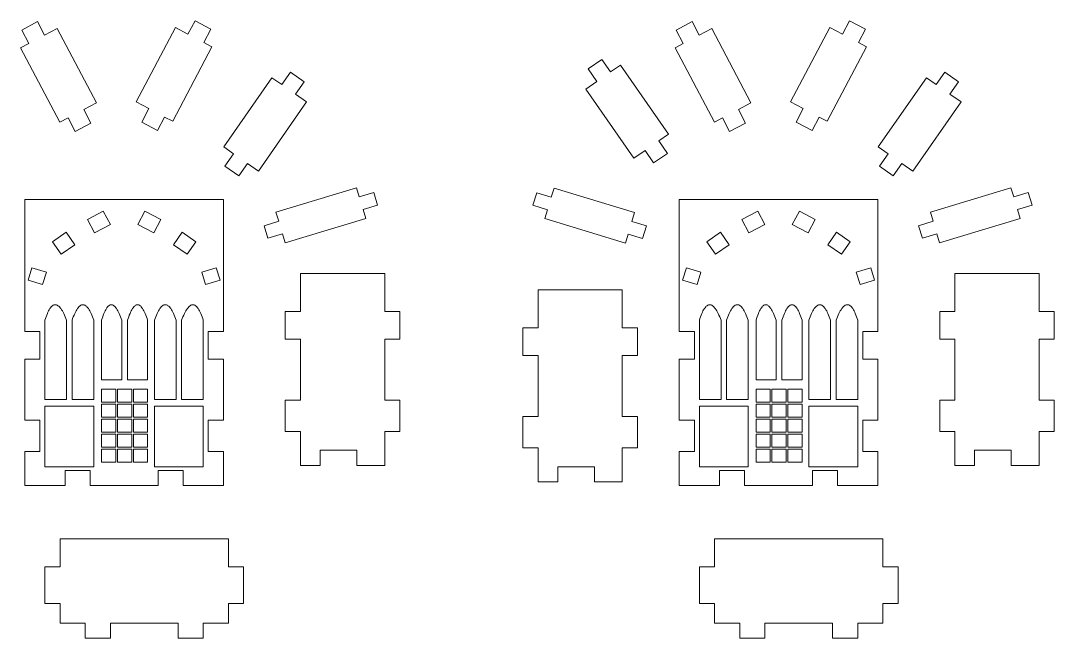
# Model space of a CAD drawing. Header units: millimetres. Extents: x -566 to 8079, y -1523 to 3979.
# Drawn here: x 2067.7 to 2272.3, y 3856.5 to 3978.7 of the extents above; entities that cross this region are included whole.
import ezdxf
from ezdxf.lldxf.tags import DXFTag

# ---------------------------------------------------------------- set-up
doc = ezdxf.new("R2010")
doc.units = ezdxf.units.MM
tags = doc.linetypes.add('CENTER', pattern=[10.16, 6.35, -1.27, 1.27, -1.27]).pattern_tags.tags
tags[10:11] = [DXFTag(74, 4), DXFTag(75, 0), DXFTag(340, '0'), DXFTag(46, 1.0), DXFTag(50, 0.0), DXFTag(44, 0.0), DXFTag(45, 0.0)]
tags[8:9] = [DXFTag(74, 4), DXFTag(75, 0), DXFTag(340, '0'), DXFTag(46, 1.0), DXFTag(50, 0.0), DXFTag(44, 0.0), DXFTag(45, 0.0)]
tags[6:7] = [DXFTag(74, 4), DXFTag(75, 0), DXFTag(340, '0'), DXFTag(46, 1.0), DXFTag(50, 0.0), DXFTag(44, 0.0), DXFTag(45, 0.0)]
tags[4:5] = [DXFTag(74, 4), DXFTag(75, 0), DXFTag(340, '0'), DXFTag(46, 1.0), DXFTag(50, 0.0), DXFTag(44, 0.0), DXFTag(45, 0.0)]

# ---------------------------------------------------------------- blocks, each defined once
blk = doc.blocks.new('DWG8')
at = {"color": 7, "linetype": 'Continuous', "lineweight": 15}
for p, q in [((2800.09, 659.16), (2803.24, 660.82)), ((2804.64, 658.16), (2803.24, 660.82)), ((2833, 658.35), (2834.4, 661.01)), ((2834.4, 661.01), (2837.55, 659.35)), ((2929.61, 659.16), (2932.75, 660.82)), ((2934.15, 658.16), (2932.75, 660.82)), ((2962.52, 658.35), (2963.92, 661.01)), ((2963.92, 661.01), (2967.06, 659.35)), ((2801.49, 656.5), (2800.09, 659.16)), ((2804.64, 658.16), (2807.14, 659.48)), ((2807.14, 659.48), (2814.91, 644.73)), ((2830.5, 659.67), (2822.73, 644.92)), ((2830.5, 659.67), (2833, 658.35)), ((2836.15, 656.7), (2837.55, 659.35)), ((2931.01, 656.5), (2929.61, 659.16)), ((2934.15, 658.16), (2936.66, 659.48)), ((2936.66, 659.48), (2944.42, 644.73)), ((2960.02, 659.67), (2952.25, 644.92)), ((2960.02, 659.67), (2962.52, 658.35)), ((2965.67, 656.7), (2967.06, 659.35)), ((2836.15, 656.7), (2837.75, 655.85)), ((2965.67, 656.7), (2967.27, 655.85)), ((2799.89, 655.66), (2801.49, 656.5)), ((2799.89, 655.66), (2807.66, 640.92)), ((2837.75, 655.85), (2829.98, 641.11)), ((2929.41, 655.66), (2931.01, 656.5)), ((2929.41, 655.66), (2937.17, 640.92)), ((2967.27, 655.85), (2959.5, 641.11)), ((2912.21, 651.46), (2914.93, 653.35)), ((2916.64, 650.89), (2914.93, 653.35)), ((2851.55, 648.35), (2853.27, 650.81)), ((2853.27, 650.81), (2855.98, 648.93)), ((2913.93, 649), (2912.21, 651.46)), ((2916.64, 650.89), (2918.58, 652.24)), ((2918.58, 652.24), (2928.1, 638.56)), ((2981.07, 648.35), (2982.78, 650.81)), ((2982.78, 650.81), (2985.5, 648.93)), ((2849.61, 649.7), (2840.1, 636.02)), ((2849.61, 649.7), (2851.55, 648.35)), ((2854.27, 646.46), (2855.98, 648.93)), ((2911.72, 647.47), (2913.93, 649)), ((2979.13, 649.7), (2969.61, 636.02)), ((2979.13, 649.7), (2981.07, 648.35)), ((2983.78, 646.46), (2985.5, 648.93)), ((2854.27, 646.46), (2856.47, 644.93)), ((2911.72, 647.47), (2921.24, 633.78)), ((2983.78, 646.46), (2985.99, 644.93)), ((2812.4, 643.41), (2814.91, 644.73)), ((2822.73, 644.92), (2825.24, 643.61)), ((2856.47, 644.93), (2846.95, 631.25)), ((2941.92, 643.41), (2944.42, 644.73)), ((2952.25, 644.92), (2954.75, 643.61)), ((2985.99, 644.93), (2976.47, 631.25)), ((2812.4, 643.41), (2813.8, 640.76)), ((2825.24, 643.61), (2823.84, 640.95)), ((2941.92, 643.41), (2943.32, 640.76)), ((2954.75, 643.61), (2953.36, 640.95)), ((2807.66, 640.92), (2809.26, 641.76)), ((2809.26, 641.76), (2810.66, 639.1)), ((2813.8, 640.76), (2810.66, 639.1)), ((2826.99, 639.29), (2823.84, 640.95)), ((2828.38, 641.95), (2826.99, 639.29)), ((2828.38, 641.95), (2829.98, 641.11)), ((2937.17, 640.92), (2938.77, 641.76)), ((2938.77, 641.76), (2940.17, 639.1)), ((2943.32, 640.76), (2940.17, 639.1)), ((2956.5, 639.29), (2953.36, 640.95)), ((2957.9, 641.95), (2956.5, 639.29)), ((2957.9, 641.95), (2959.5, 641.11)), ((2926.16, 637.21), (2928.1, 638.56)), ((2926.16, 637.21), (2927.87, 634.74)), ((2840.1, 636.02), (2842.04, 634.67)), ((2842.04, 634.67), (2840.32, 632.21)), ((2921.24, 633.78), (2923.45, 635.32)), ((2923.45, 635.32), (2925.16, 632.86)), ((2927.87, 634.74), (2925.16, 632.86)), ((2969.61, 636.02), (2971.55, 634.67)), ((2971.55, 634.67), (2969.84, 632.21)), ((2843.04, 630.32), (2840.32, 632.21)), ((2844.75, 632.78), (2843.04, 630.32)), ((2844.75, 632.78), (2846.95, 631.25)), ((2972.55, 630.32), (2969.84, 632.21)), ((2974.26, 632.78), (2972.55, 630.32)), ((2974.26, 632.78), (2976.47, 631.25)), ((2866.35, 627.93), (2850.41, 623.09)), ((2866.35, 627.93), (2866.9, 626.15)), ((2866.9, 626.15), (2869.77, 627.02)), ((2869.77, 627.02), (2870.52, 624.53)), ((2901.28, 624.48), (2902.03, 626.97)), ((2904.9, 626.1), (2902.03, 626.97)), ((2904.9, 626.1), (2905.44, 627.88)), ((2905.44, 627.88), (2921.39, 623.04)), ((2995.87, 627.93), (2979.92, 623.09)), ((2995.87, 627.93), (2996.41, 626.15)), ((2996.41, 626.15), (2999.28, 627.02)), ((2999.28, 627.02), (3000.04, 624.53)), ((2800.69, 625.62), (2800.69, 599.49)), ((2840.03, 625.62), (2800.69, 625.62)), ((2840.03, 599.49), (2840.03, 625.62)), ((2867.65, 623.66), (2870.52, 624.53)), ((2904.15, 623.61), (2901.28, 624.48)), ((2930.21, 625.62), (2930.21, 599.49)), ((2969.54, 625.62), (2930.21, 625.62)), ((2969.54, 599.49), (2969.54, 625.62)), ((2997.17, 623.66), (3000.04, 624.53)), ((2813.1, 621.69), (2816.25, 623.35)), ((2816.25, 623.35), (2817.65, 620.7)), ((2823.07, 620.7), (2824.47, 623.35)), ((2824.47, 623.35), (2827.62, 621.69)), ((2850.41, 623.09), (2850.95, 621.31)), ((2868.18, 621.9), (2852.23, 617.06)), ((2867.65, 623.66), (2868.18, 621.9)), ((2903.62, 621.85), (2904.15, 623.61)), ((2903.62, 621.85), (2919.57, 617.02)), ((2920.85, 621.26), (2921.39, 623.04)), ((2942.62, 621.69), (2945.77, 623.35)), ((2945.77, 623.35), (2947.16, 620.7)), ((2952.59, 620.7), (2953.99, 623.35)), ((2953.99, 623.35), (2957.13, 621.69)), ((2979.92, 623.09), (2980.46, 621.31)), ((2997.7, 621.9), (2981.75, 617.06)), ((2997.17, 623.66), (2997.7, 621.9)), ((2814.5, 619.04), (2813.1, 621.69)), ((2817.65, 620.7), (2814.5, 619.04)), ((2826.22, 619.04), (2823.07, 620.7)), ((2827.62, 621.69), (2826.22, 619.04)), ((2850.95, 621.31), (2848.08, 620.44)), ((2848.83, 617.95), (2848.08, 620.44)), ((2920.85, 621.26), (2923.72, 620.39)), ((2923.72, 620.39), (2922.97, 617.9)), ((2944.02, 619.04), (2942.62, 621.69)), ((2947.16, 620.7), (2944.02, 619.04)), ((2955.73, 619.04), (2952.59, 620.7)), ((2957.13, 621.69), (2955.73, 619.04)), ((2980.46, 621.31), (2977.59, 620.44)), ((2978.35, 617.95), (2977.59, 620.44)), ((2806.17, 617.25), (2808.88, 619.14)), ((2808.88, 619.14), (2810.6, 616.68)), ((2830.12, 616.68), (2831.84, 619.14)), ((2831.84, 619.14), (2834.55, 617.25)), ((2851.7, 618.82), (2848.83, 617.95)), ((2851.7, 618.82), (2852.23, 617.06)), ((2919.57, 617.02), (2920.1, 618.77)), ((2920.1, 618.77), (2922.97, 617.9)), ((2935.69, 617.25), (2938.4, 619.14)), ((2938.4, 619.14), (2940.11, 616.68)), ((2959.64, 616.68), (2961.35, 619.14)), ((2961.35, 619.14), (2964.07, 617.25)), ((2981.22, 618.82), (2978.35, 617.95)), ((2981.22, 618.82), (2981.75, 617.06)), ((2807.88, 614.79), (2806.17, 617.25)), ((2810.6, 616.68), (2807.88, 614.79)), ((2832.84, 614.79), (2830.12, 616.68)), ((2834.55, 617.25), (2832.84, 614.79)), ((2937.4, 614.79), (2935.69, 617.25)), ((2940.11, 616.68), (2937.4, 614.79)), ((2962.35, 614.79), (2959.64, 616.68)), ((2964.07, 617.25), (2962.35, 614.79)), ((2801.36, 609.65), (2802.11, 612.14)), ((2802.11, 612.14), (2804.98, 611.27)), ((2835.74, 611.27), (2838.61, 612.14)), ((2838.61, 612.14), (2839.37, 609.65)), ((2930.87, 609.65), (2931.63, 612.14)), ((2931.63, 612.14), (2934.5, 611.27)), ((2965.26, 611.27), (2968.13, 612.14)), ((2968.13, 612.14), (2968.88, 609.65)), ((2804.23, 608.78), (2801.36, 609.65)), ((2804.98, 611.27), (2804.23, 608.78)), ((2836.49, 608.78), (2835.74, 611.27)), ((2839.37, 609.65), (2836.49, 608.78)), ((2855.26, 611.01), (2855.26, 603.48)), ((2871.93, 611.01), (2855.26, 611.01)), ((2871.93, 603.48), (2871.93, 611.01)), ((2933.74, 608.78), (2930.87, 609.65)), ((2934.5, 611.27), (2933.74, 608.78)), ((2966.01, 608.78), (2965.26, 611.27)), ((2968.88, 609.65), (2966.01, 608.78)), ((2984.78, 611.01), (2984.78, 603.48)), ((3001.45, 611.01), (2984.78, 611.01)), ((3001.45, 603.48), (3001.45, 611.01)), ((2902.28, 600.21), (2902.28, 607.74)), ((2902.28, 607.74), (2918.95, 607.74)), ((2918.95, 607.74), (2918.95, 600.21)), ((2852.26, 598), (2852.26, 603.48)), ((2855.26, 603.48), (2852.26, 603.48)), ((2871.93, 603.48), (2874.93, 603.48)), ((2874.93, 603.48), (2874.93, 598)), ((2981.78, 598), (2981.78, 603.48)), ((2984.78, 603.48), (2981.78, 603.48)), ((3001.45, 603.48), (3004.45, 603.48)), ((3004.45, 603.48), (3004.45, 598)), ((2804.69, 601.77), (2804.69, 586.07)), ((2808.99, 586.07), (2808.99, 601.77)), ((2810.06, 601.77), (2810.06, 586.07)), ((2814.36, 586.07), (2814.36, 601.77)), ((2815.91, 601.77), (2815.91, 589.97)), ((2819.89, 589.97), (2819.89, 601.77)), ((2821.03, 601.77), (2821.03, 589.97)), ((2825.01, 589.97), (2825.01, 601.77)), ((2826.36, 601.77), (2826.36, 586.07)), ((2830.66, 586.07), (2830.66, 601.77)), ((2831.73, 601.77), (2831.73, 586.07)), ((2836.03, 586.07), (2836.03, 601.77)), ((2934.2, 601.77), (2934.2, 586.07)), ((2938.51, 586.07), (2938.51, 601.77)), ((2939.57, 601.77), (2939.57, 586.07)), ((2943.88, 586.07), (2943.88, 601.77)), ((2945.42, 601.77), (2945.42, 589.97)), ((2949.4, 589.97), (2949.4, 601.77)), ((2950.55, 601.77), (2950.55, 589.97)), ((2954.53, 589.97), (2954.53, 601.77)), ((2955.88, 601.77), (2955.88, 586.07)), ((2960.18, 586.07), (2960.18, 601.77)), ((2961.25, 601.77), (2961.25, 586.07)), ((2965.55, 586.07), (2965.55, 601.77)), ((2800.69, 599.49), (2803.69, 599.49)), ((2803.69, 599.49), (2803.69, 594.01)), ((2837.03, 599.49), (2840.03, 599.49)), ((2837.03, 594.01), (2837.03, 599.49)), ((2899.28, 594.73), (2899.28, 600.21)), ((2902.28, 600.21), (2899.28, 600.21)), ((2918.95, 600.21), (2921.95, 600.21)), ((2921.95, 600.21), (2921.95, 594.73)), ((2930.21, 599.49), (2933.21, 599.49)), ((2933.21, 599.49), (2933.21, 594.01)), ((2966.54, 599.49), (2969.54, 599.49)), ((2966.54, 594.01), (2966.54, 599.49)), ((2855.26, 598), (2852.26, 598)), ((2855.26, 598), (2855.26, 585.94)), ((2871.93, 598), (2874.93, 598)), ((2871.93, 585.94), (2871.93, 598)), ((2984.78, 598), (2981.78, 598)), ((2984.78, 598), (2984.78, 585.94)), ((3001.45, 598), (3004.45, 598)), ((3001.45, 585.94), (3001.45, 598)), ((2800.69, 594.01), (2800.69, 581.95)), ((2803.69, 594.01), (2800.69, 594.01)), ((2840.03, 594.01), (2837.03, 594.01)), ((2840.03, 581.95), (2840.03, 594.01)), ((2902.28, 594.73), (2899.28, 594.73)), ((2902.28, 582.67), (2902.28, 594.73)), ((2918.95, 594.73), (2921.95, 594.73)), ((2918.95, 594.73), (2918.95, 582.67)), ((2930.21, 594.01), (2930.21, 581.95)), ((2933.21, 594.01), (2930.21, 594.01)), ((2969.54, 594.01), (2966.54, 594.01)), ((2969.54, 581.95), (2969.54, 594.01)), ((2815.91, 589.97), (2819.89, 589.97)), ((2821.03, 589.97), (2825.01, 589.97)), ((2945.42, 589.97), (2949.4, 589.97)), ((2950.55, 589.97), (2954.53, 589.97)), ((2815.91, 588.08), (2815.91, 585.52)), ((2818.73, 588.08), (2815.91, 588.08)), ((2818.73, 585.52), (2818.73, 588.08)), ((2819.05, 588.08), (2819.05, 585.52)), ((2821.87, 588.08), (2819.05, 588.08)), ((2821.87, 585.52), (2821.87, 588.08)), ((2825.01, 588.08), (2822.19, 588.08)), ((2822.19, 588.08), (2822.19, 585.52)), ((2825.01, 585.52), (2825.01, 588.08)), ((2945.42, 588.08), (2945.42, 585.52)), ((2948.24, 588.08), (2945.42, 588.08)), ((2948.24, 585.52), (2948.24, 588.08)), ((2948.56, 588.08), (2948.56, 585.52)), ((2951.39, 588.08), (2948.56, 588.08)), ((2951.39, 585.52), (2951.39, 588.08)), ((2954.53, 588.08), (2951.71, 588.08)), ((2951.71, 588.08), (2951.71, 585.52)), ((2954.53, 585.52), (2954.53, 588.08)), ((2804.69, 586.07), (2808.99, 586.07)), ((2810.06, 586.07), (2814.36, 586.07)), ((2815.91, 585.52), (2818.73, 585.52)), ((2815.91, 585.12), (2815.91, 582.55)), ((2818.73, 585.12), (2815.91, 585.12)), ((2818.73, 582.55), (2818.73, 585.12)), ((2819.05, 585.52), (2821.87, 585.52)), ((2821.87, 585.12), (2819.05, 585.12)), ((2819.05, 585.12), (2819.05, 582.55)), ((2821.87, 582.55), (2821.87, 585.12)), ((2822.19, 585.52), (2825.01, 585.52)), ((2822.19, 585.12), (2822.19, 582.55)), ((2825.01, 585.12), (2822.19, 585.12)), ((2825.01, 582.55), (2825.01, 585.12)), ((2826.36, 586.07), (2830.66, 586.07)), ((2831.73, 586.07), (2836.03, 586.07)), ((2852.26, 579.73), (2852.26, 585.94)), ((2855.26, 585.94), (2852.26, 585.94)), ((2871.93, 585.94), (2874.93, 585.94)), ((2874.93, 585.94), (2874.93, 579.73)), ((2934.2, 586.07), (2938.51, 586.07)), ((2939.57, 586.07), (2943.88, 586.07)), ((2945.42, 585.52), (2948.24, 585.52)), ((2945.42, 585.12), (2945.42, 582.55)), ((2948.24, 585.12), (2945.42, 585.12)), ((2948.24, 582.55), (2948.24, 585.12)), ((2948.56, 585.52), (2951.39, 585.52)), ((2951.39, 585.12), (2948.56, 585.12)), ((2948.56, 585.12), (2948.56, 582.55)), ((2951.39, 582.55), (2951.39, 585.12)), ((2951.71, 585.52), (2954.53, 585.52)), ((2951.71, 585.12), (2951.71, 582.55)), ((2954.53, 585.12), (2951.71, 585.12)), ((2954.53, 582.55), (2954.53, 585.12)), ((2955.88, 586.07), (2960.18, 586.07)), ((2961.25, 586.07), (2965.55, 586.07)), ((2981.78, 579.73), (2981.78, 585.94)), ((2984.78, 585.94), (2981.78, 585.94)), ((3001.45, 585.94), (3004.45, 585.94)), ((3004.45, 585.94), (3004.45, 579.73)), ((2814.36, 584.74), (2804.69, 584.74)), ((2804.69, 584.74), (2804.69, 572.71)), ((2814.36, 572.71), (2814.36, 584.74)), ((2826.36, 584.74), (2826.36, 572.71)), ((2836.03, 584.74), (2826.36, 584.74)), ((2836.03, 572.71), (2836.03, 584.74)), ((2943.88, 584.74), (2934.2, 584.74)), ((2934.2, 584.74), (2934.2, 572.71)), ((2943.88, 572.71), (2943.88, 584.74)), ((2955.88, 584.74), (2955.88, 572.71)), ((2965.55, 584.74), (2955.88, 584.74)), ((2965.55, 572.71), (2965.55, 584.74)), ((2800.69, 581.95), (2803.69, 581.95)), ((2803.69, 581.95), (2803.69, 575.74)), ((2815.91, 582.55), (2818.73, 582.55)), ((2815.91, 582.16), (2815.91, 579.59)), ((2818.73, 582.16), (2815.91, 582.16)), ((2818.73, 579.59), (2818.73, 582.16)), ((2819.05, 582.55), (2821.87, 582.55)), ((2819.05, 582.16), (2819.05, 579.59)), ((2821.87, 582.16), (2819.05, 582.16)), ((2821.87, 579.59), (2821.87, 582.16)), ((2822.19, 582.55), (2825.01, 582.55)), ((2822.19, 582.16), (2822.19, 579.59)), ((2825.01, 582.16), (2822.19, 582.16)), ((2825.01, 579.59), (2825.01, 582.16)), ((2837.03, 581.95), (2840.03, 581.95)), ((2837.03, 575.74), (2837.03, 581.95)), ((2899.28, 576.46), (2899.28, 582.67)), ((2902.28, 582.67), (2899.28, 582.67)), ((2918.95, 582.67), (2921.95, 582.67)), ((2921.95, 582.67), (2921.95, 576.46)), ((2930.21, 581.95), (2933.21, 581.95)), ((2933.21, 581.95), (2933.21, 575.74)), ((2945.42, 582.55), (2948.24, 582.55)), ((2945.42, 582.16), (2945.42, 579.59)), ((2948.24, 582.16), (2945.42, 582.16)), ((2948.24, 579.59), (2948.24, 582.16)), ((2948.56, 582.55), (2951.39, 582.55)), ((2948.56, 582.16), (2948.56, 579.59)), ((2951.39, 582.16), (2948.56, 582.16)), ((2951.39, 579.59), (2951.39, 582.16)), ((2951.71, 582.55), (2954.53, 582.55)), ((2951.71, 582.16), (2951.71, 579.59)), ((2954.53, 582.16), (2951.71, 582.16)), ((2954.53, 579.59), (2954.53, 582.16)), ((2966.54, 581.95), (2969.54, 581.95)), ((2966.54, 575.74), (2966.54, 581.95)), ((2815.91, 579.59), (2818.73, 579.59)), ((2815.91, 579.2), (2815.91, 576.63)), ((2818.73, 579.2), (2815.91, 579.2)), ((2818.73, 576.63), (2818.73, 579.2)), ((2819.05, 579.59), (2821.87, 579.59)), ((2819.05, 579.2), (2819.05, 576.63)), ((2821.87, 579.2), (2819.05, 579.2)), ((2821.87, 576.63), (2821.87, 579.2)), ((2822.19, 579.59), (2825.01, 579.59)), ((2822.19, 579.2), (2822.19, 576.63)), ((2825.01, 579.2), (2822.19, 579.2)), ((2825.01, 576.63), (2825.01, 579.2)), ((2855.26, 579.73), (2852.26, 579.73)), ((2855.26, 579.73), (2855.26, 573.01)), ((2871.93, 579.73), (2874.93, 579.73)), ((2871.93, 573.01), (2871.93, 579.73)), ((2945.42, 579.59), (2948.24, 579.59)), ((2945.42, 579.2), (2945.42, 576.63)), ((2948.24, 579.2), (2945.42, 579.2)), ((2948.24, 576.63), (2948.24, 579.2)), ((2948.56, 579.59), (2951.39, 579.59)), ((2948.56, 579.2), (2948.56, 576.63)), ((2951.39, 579.2), (2948.56, 579.2)), ((2951.39, 576.63), (2951.39, 579.2)), ((2951.71, 579.59), (2954.53, 579.59)), ((2951.71, 579.2), (2951.71, 576.63)), ((2954.53, 579.2), (2951.71, 579.2)), ((2954.53, 576.63), (2954.53, 579.2)), ((2984.78, 579.73), (2981.78, 579.73)), ((2984.78, 579.73), (2984.78, 573.01)), ((3001.45, 579.73), (3004.45, 579.73)), ((3001.45, 573.01), (3001.45, 579.73)), ((2800.69, 575.74), (2800.69, 569.02)), ((2803.69, 575.74), (2800.69, 575.74)), ((2815.91, 576.63), (2818.73, 576.63)), ((2815.91, 576.23), (2815.91, 573.67)), ((2818.73, 576.23), (2815.91, 576.23)), ((2818.73, 573.67), (2818.73, 576.23)), ((2819.05, 576.63), (2821.87, 576.63)), ((2819.05, 576.23), (2819.05, 573.67)), ((2821.87, 576.23), (2819.05, 576.23)), ((2821.87, 573.67), (2821.87, 576.23)), ((2822.19, 576.63), (2825.01, 576.63)), ((2822.19, 576.23), (2822.19, 573.67)), ((2825.01, 576.23), (2822.19, 576.23)), ((2825.01, 573.67), (2825.01, 576.23)), ((2840.03, 575.74), (2837.03, 575.74)), ((2840.03, 569.02), (2840.03, 575.74)), ((2859.16, 576.01), (2866.4, 576.01)), ((2859.16, 576.01), (2859.16, 573.01)), ((2866.4, 573.01), (2866.4, 576.01)), ((2902.28, 576.46), (2899.28, 576.46)), ((2902.28, 569.74), (2902.28, 576.46)), ((2918.95, 576.46), (2921.95, 576.46)), ((2918.95, 576.46), (2918.95, 569.74)), ((2930.21, 575.74), (2930.21, 569.02)), ((2933.21, 575.74), (2930.21, 575.74)), ((2945.42, 576.63), (2948.24, 576.63)), ((2945.42, 576.23), (2945.42, 573.67)), ((2948.24, 576.23), (2945.42, 576.23)), ((2948.24, 573.67), (2948.24, 576.23)), ((2948.56, 576.63), (2951.39, 576.63)), ((2948.56, 576.23), (2948.56, 573.67)), ((2951.39, 576.23), (2948.56, 576.23)), ((2951.39, 573.67), (2951.39, 576.23)), ((2951.71, 576.63), (2954.53, 576.63)), ((2951.71, 576.23), (2951.71, 573.67)), ((2954.53, 576.23), (2951.71, 576.23)), ((2954.53, 573.67), (2954.53, 576.23)), ((2969.54, 575.74), (2966.54, 575.74)), ((2969.54, 569.02), (2969.54, 575.74)), ((2988.68, 576.01), (2995.91, 576.01)), ((2988.68, 576.01), (2988.68, 573.01)), ((2995.91, 573.01), (2995.91, 576.01)), ((2815.91, 573.67), (2818.73, 573.67)), ((2819.05, 573.67), (2821.87, 573.67)), ((2822.19, 573.67), (2825.01, 573.67)), ((2859.16, 573.01), (2855.26, 573.01)), ((2871.93, 573.01), (2866.4, 573.01)), ((2945.42, 573.67), (2948.24, 573.67)), ((2948.56, 573.67), (2951.39, 573.67)), ((2951.71, 573.67), (2954.53, 573.67)), ((2988.68, 573.01), (2984.78, 573.01)), ((3001.45, 573.01), (2995.91, 573.01)), ((2804.69, 572.71), (2814.36, 572.71)), ((2808.69, 569.02), (2808.69, 572.02)), ((2808.69, 572.02), (2813.65, 572.02)), ((2813.65, 572.02), (2813.65, 569.02)), ((2826.36, 572.71), (2836.03, 572.71)), ((2827.07, 572.02), (2832.04, 572.02)), ((2827.07, 569.02), (2827.07, 572.02)), ((2832.04, 572.02), (2832.04, 569.02)), ((2906.18, 569.74), (2906.18, 572.74)), ((2913.42, 572.74), (2906.18, 572.74)), ((2913.42, 572.74), (2913.42, 569.74)), ((2934.2, 572.71), (2943.88, 572.71)), ((2938.2, 569.02), (2938.2, 572.02)), ((2938.2, 572.02), (2943.16, 572.02)), ((2943.16, 572.02), (2943.16, 569.02)), ((2955.88, 572.71), (2965.55, 572.71)), ((2956.59, 572.02), (2961.55, 572.02)), ((2956.59, 569.02), (2956.59, 572.02)), ((2961.55, 572.02), (2961.55, 569.02)), ((2800.69, 569.02), (2808.69, 569.02)), ((2813.65, 569.02), (2827.07, 569.02)), ((2832.04, 569.02), (2840.03, 569.02)), ((2902.28, 569.74), (2906.18, 569.74)), ((2913.42, 569.74), (2918.95, 569.74)), ((2930.21, 569.02), (2938.2, 569.02)), ((2943.16, 569.02), (2956.59, 569.02)), ((2961.55, 569.02), (2969.54, 569.02)), ((2807.68, 552.93), (2807.68, 558.46)), ((2807.68, 558.46), (2841.02, 558.46)), ((2841.02, 558.46), (2841.02, 552.93)), ((2937.2, 552.93), (2937.2, 558.46)), ((2937.2, 558.46), (2970.53, 558.46)), ((2970.53, 558.46), (2970.53, 552.93)), ((2804.68, 545.7), (2804.68, 552.93)), ((2804.68, 552.93), (2807.68, 552.93)), ((2841.02, 552.93), (2844.02, 552.93)), ((2844.02, 552.93), (2844.02, 545.7)), ((2934.2, 545.7), (2934.2, 552.93)), ((2934.2, 552.93), (2937.2, 552.93)), ((2970.53, 552.93), (2973.53, 552.93)), ((2973.53, 552.93), (2973.53, 545.7)), ((2807.68, 545.7), (2804.68, 545.7)), ((2807.68, 541.8), (2807.68, 545.7)), ((2844.02, 545.7), (2841.02, 545.7)), ((2841.02, 545.7), (2841.02, 541.8)), ((2937.2, 545.7), (2934.2, 545.7)), ((2937.2, 541.8), (2937.2, 545.7)), ((2973.53, 545.7), (2970.53, 545.7)), ((2970.53, 545.7), (2970.53, 541.8)), ((2812.67, 541.8), (2807.68, 541.8)), ((2812.67, 541.8), (2812.67, 538.8)), ((2831.06, 541.8), (2817.64, 541.8)), ((2817.64, 541.8), (2817.64, 538.8)), ((2831.06, 541.8), (2831.06, 538.8)), ((2841.02, 541.8), (2836.02, 541.8)), ((2836.02, 541.8), (2836.02, 538.8)), ((2942.19, 541.8), (2937.2, 541.8)), ((2942.19, 541.8), (2942.19, 538.8)), ((2960.58, 541.8), (2947.15, 541.8)), ((2947.15, 541.8), (2947.15, 538.8)), ((2960.58, 541.8), (2960.58, 538.8)), ((2970.53, 541.8), (2965.54, 541.8)), ((2965.54, 541.8), (2965.54, 538.8)), ((2817.64, 538.8), (2812.67, 538.8)), ((2836.02, 538.8), (2831.06, 538.8)), ((2947.15, 538.8), (2942.19, 538.8)), ((2965.54, 538.8), (2960.58, 538.8))]:
    blk.add_line(p, q, dxfattribs=at)
for points, knots in [([(2808.99, 601.77), (2808.81, 602.22), (2808.48, 603.01), (2807.99, 603.88), (2807.58, 604.37), (2807.3, 604.62), (2807.02, 604.77), (2806.74, 604.83), (2806.45, 604.78), (2806.18, 604.62), (2805.92, 604.37), (2805.55, 603.88), (2805.11, 603), (2804.84, 602.22), (2804.69, 601.77)], [0, 0, 0, 0, 0.18664, 0.329045, 0.384932, 0.431823, 0.471483, 0.506767, 0.541645, 0.580182, 0.625496, 0.679526, 0.817781, 1, 1, 1, 1]), ([(2814.36, 601.77), (2814.19, 602.22), (2813.9, 603.01), (2813.43, 603.88), (2813.04, 604.37), (2812.77, 604.62), (2812.49, 604.77), (2812.21, 604.83), (2811.92, 604.77), (2811.65, 604.62), (2811.38, 604.37), (2810.99, 603.88), (2810.52, 603.01), (2810.22, 602.22), (2810.06, 601.77)], [0, 0, 0, 0, 0.184401, 0.324721, 0.379677, 0.425793, 0.464902, 0.500004, 0.535098, 0.574207, 0.620323, 0.675279, 0.815599, 1, 1, 1, 1]), ([(2819.89, 601.77), (2819.72, 602.22), (2819.43, 603), (2818.98, 603.88), (2818.61, 604.37), (2818.35, 604.62), (2818.09, 604.77), (2817.83, 604.83), (2817.56, 604.77), (2817.31, 604.62), (2817.07, 604.37), (2816.72, 603.87), (2816.3, 603), (2816.05, 602.22), (2815.91, 601.77)], [0, 0, 0, 0, 0.188699, 0.33147, 0.386838, 0.432708, 0.470878, 0.504405, 0.537647, 0.575068, 0.619892, 0.674046, 0.814135, 1, 1, 1, 1]), ([(2825.01, 601.77), (2824.86, 602.22), (2824.59, 603), (2824.15, 603.87), (2823.79, 604.37), (2823.54, 604.62), (2823.29, 604.77), (2823.02, 604.83), (2822.76, 604.77), (2822.5, 604.62), (2822.25, 604.37), (2821.89, 603.87), (2821.46, 603), (2821.19, 602.22), (2821.03, 601.77)], [0, 0, 0, 0, 0.187266, 0.32869, 0.383443, 0.428807, 0.466605, 0.499998, 0.533392, 0.571196, 0.616554, 0.671307, 0.812731, 1, 1, 1, 1]), ([(2830.66, 601.77), (2830.5, 602.22), (2830.2, 603.01), (2829.73, 603.88), (2829.34, 604.37), (2829.07, 604.62), (2828.8, 604.77), (2828.51, 604.83), (2828.23, 604.77), (2827.95, 604.62), (2827.68, 604.37), (2827.29, 603.88), (2826.83, 603.01), (2826.53, 602.22), (2826.36, 601.77)], [0, 0, 0, 0, 0.184401, 0.324721, 0.379678, 0.425794, 0.464902, 0.499997, 0.535099, 0.574207, 0.620323, 0.67528, 0.815596, 1, 1, 1, 1]), ([(2836.03, 601.77), (2835.88, 602.22), (2835.61, 603), (2835.17, 603.88), (2834.8, 604.37), (2834.54, 604.62), (2834.27, 604.78), (2833.99, 604.83), (2833.7, 604.77), (2833.42, 604.62), (2833.14, 604.37), (2832.74, 603.88), (2832.24, 603.01), (2831.91, 602.22), (2831.73, 601.77)], [0, 0, 0, 0, 0.182216, 0.320475, 0.374504, 0.419819, 0.458356, 0.493234, 0.528518, 0.568171, 0.615068, 0.670955, 0.81336, 1, 1, 1, 1]), ([(2938.51, 601.77), (2938.32, 602.22), (2938, 603.01), (2937.5, 603.88), (2937.1, 604.37), (2936.82, 604.62), (2936.54, 604.77), (2936.25, 604.83), (2935.97, 604.78), (2935.7, 604.62), (2935.43, 604.37), (2935.06, 603.88), (2934.62, 603), (2934.36, 602.22), (2934.2, 601.77)], [0, 0, 0, 0, 0.18664, 0.329045, 0.384932, 0.431823, 0.471483, 0.506767, 0.541645, 0.580182, 0.625496, 0.679526, 0.817781, 1, 1, 1, 1]), ([(2943.88, 601.77), (2943.71, 602.22), (2943.41, 603.01), (2942.94, 603.88), (2942.55, 604.37), (2942.28, 604.62), (2942.01, 604.77), (2941.72, 604.83), (2941.44, 604.77), (2941.16, 604.62), (2940.89, 604.37), (2940.51, 603.88), (2940.04, 603.01), (2939.74, 602.22), (2939.57, 601.77)], [0, 0, 0, 0, 0.184401, 0.324721, 0.379677, 0.425793, 0.464902, 0.500004, 0.535098, 0.574207, 0.620323, 0.675279, 0.815599, 1, 1, 1, 1]), ([(2949.4, 601.77), (2949.24, 602.22), (2948.95, 603), (2948.49, 603.88), (2948.12, 604.37), (2947.87, 604.62), (2947.61, 604.77), (2947.34, 604.83), (2947.08, 604.77), (2946.83, 604.62), (2946.58, 604.37), (2946.23, 603.87), (2945.82, 603), (2945.57, 602.22), (2945.42, 601.77)], [0, 0, 0, 0, 0.188699, 0.33147, 0.386838, 0.432708, 0.470878, 0.504405, 0.537647, 0.575068, 0.619892, 0.674046, 0.814135, 1, 1, 1, 1]), ([(2954.53, 601.77), (2954.37, 602.22), (2954.1, 603), (2953.67, 603.87), (2953.31, 604.37), (2953.06, 604.62), (2952.81, 604.77), (2952.54, 604.83), (2952.27, 604.77), (2952.02, 604.62), (2951.77, 604.37), (2951.41, 603.87), (2950.98, 603), (2950.71, 602.22), (2950.55, 601.77)], [0, 0, 0, 0, 0.187266, 0.32869, 0.383443, 0.428807, 0.466605, 0.499998, 0.533392, 0.571196, 0.616554, 0.671307, 0.812731, 1, 1, 1, 1]), ([(2960.18, 601.77), (2960.01, 602.22), (2959.72, 603.01), (2959.25, 603.88), (2958.86, 604.37), (2958.59, 604.62), (2958.31, 604.77), (2958.03, 604.83), (2957.74, 604.77), (2957.47, 604.62), (2957.2, 604.37), (2956.81, 603.88), (2956.34, 603.01), (2956.05, 602.22), (2955.88, 601.77)], [0, 0, 0, 0, 0.184401, 0.324721, 0.379678, 0.425794, 0.464902, 0.499997, 0.535099, 0.574207, 0.620323, 0.67528, 0.815596, 1, 1, 1, 1]), ([(2965.55, 601.77), (2965.4, 602.22), (2965.13, 603), (2964.69, 603.88), (2964.32, 604.37), (2964.06, 604.62), (2963.78, 604.78), (2963.5, 604.83), (2963.22, 604.77), (2962.93, 604.62), (2962.66, 604.37), (2962.25, 603.88), (2961.75, 603.01), (2961.43, 602.22), (2961.25, 601.77)], [0, 0, 0, 0, 0.182216, 0.320475, 0.374504, 0.419819, 0.458356, 0.493234, 0.528518, 0.568171, 0.615068, 0.670955, 0.81336, 1, 1, 1, 1])]:
    blk.add_open_spline(points, degree=3, knots=knots, dxfattribs=at)

msp = doc.modelspace()

# ---------------------------------------------------------------- block references
at = {"linetype": 'CENTER'}
msp.add_blockref('DWG8', (-732.15, 3317.71), dxfattribs=at)

doc.saveas('drawing.dxf')
